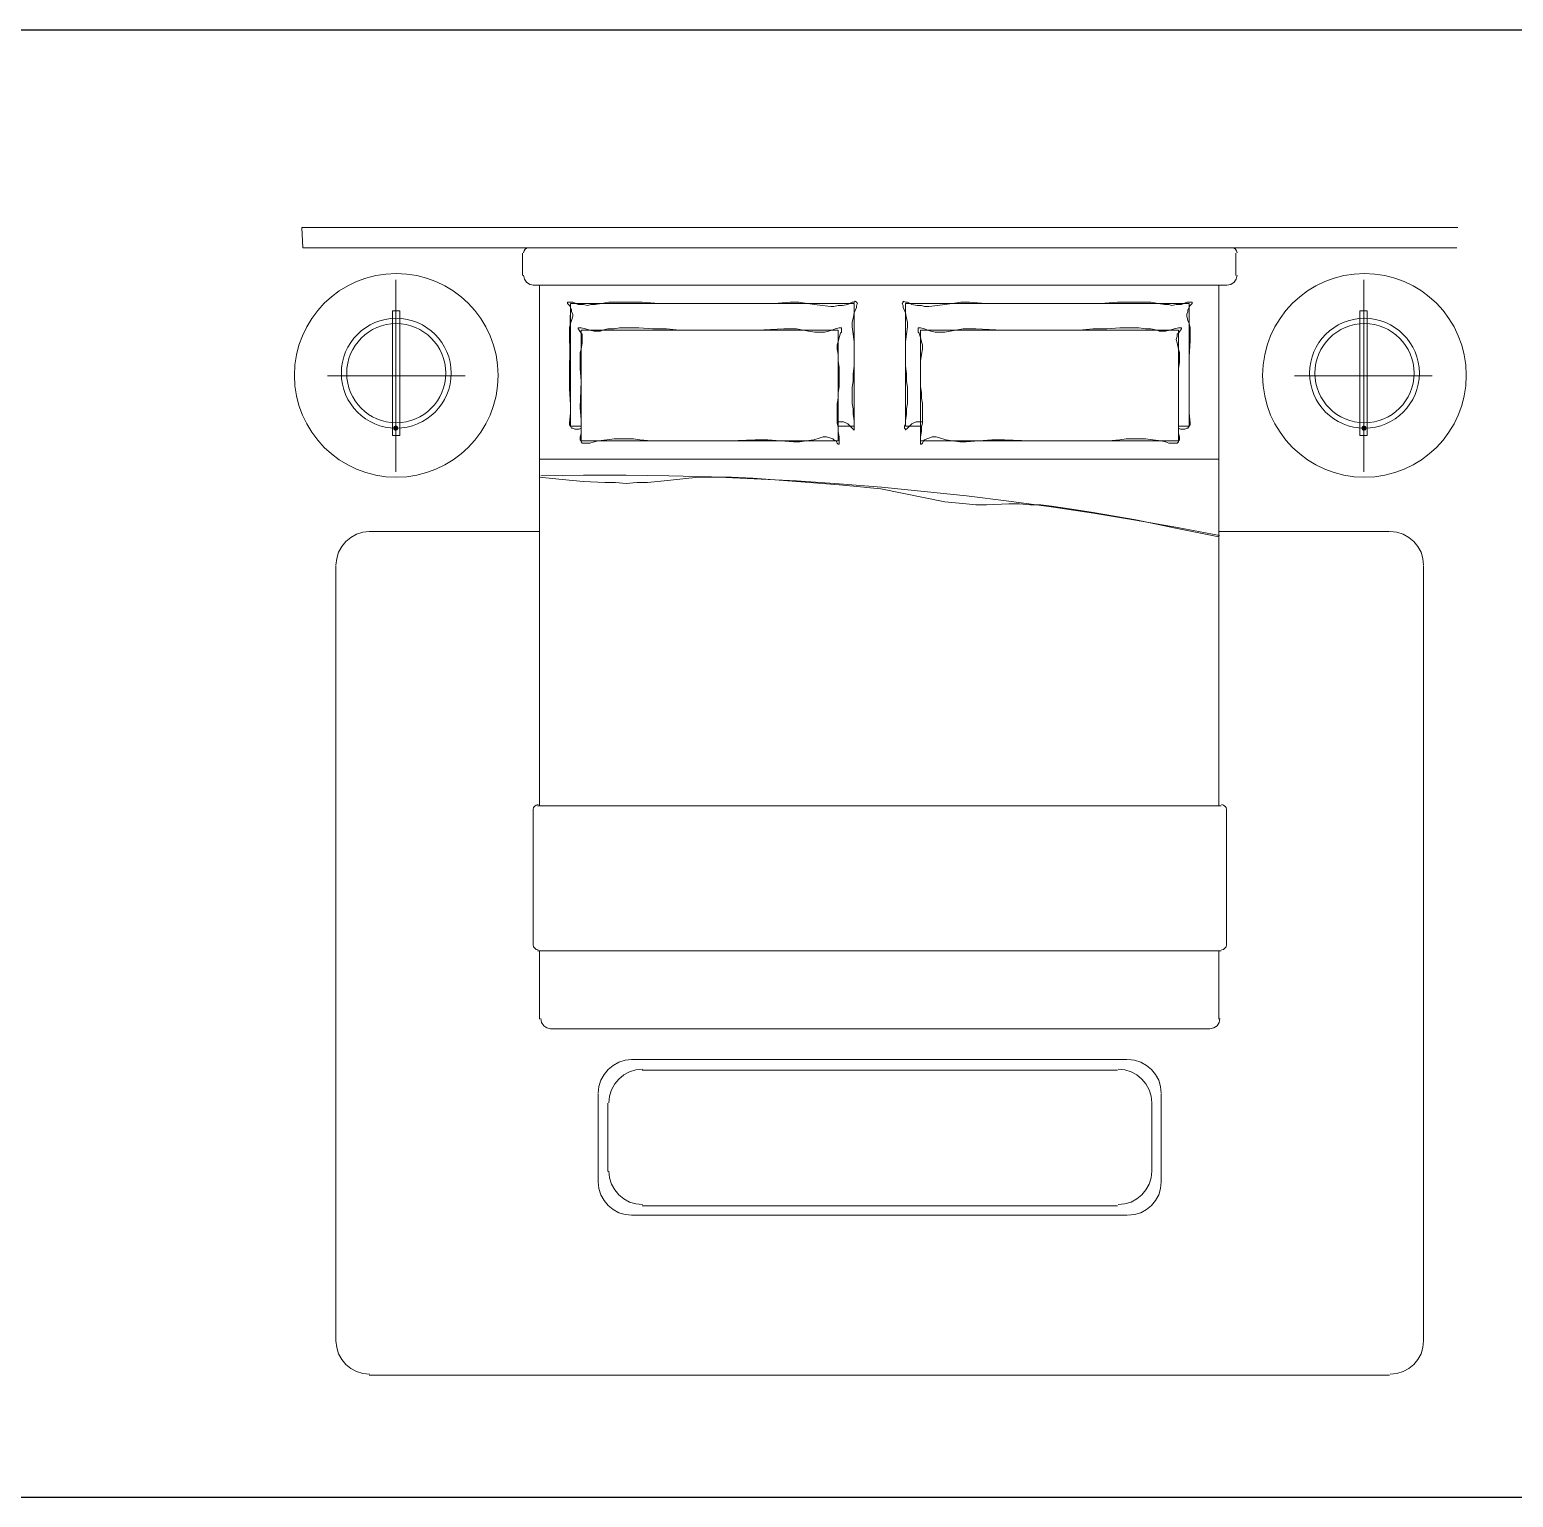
# Model space of a CAD drawing. Extents: x 185064 to 343242, y -369192 to -264966.
# Drawn here: x 278173 to 282567, y -316695 to -312350 of the extents above; entities that cross this region are included whole.
import ezdxf

# ---------------------------------------------------------------- set-up
doc = ezdxf.new("R2010")
doc.units = 0

msp = doc.modelspace()

# ---------------------------------------------------------------- hatches: boundary and pattern name
h = msp.add_hatch(color=3)
h.dxf.hatch_style = 2
h.paths.add_polyline_path([(279256.8, -313537.6), (279251.2, -313535.3), (279248.9, -313529.7), (279251.2, -313524.1), (279256.8, -313521.8), (279262.4, -313524.1), (279264.7, -313529.7), (279262.4, -313535.3)])
h = msp.add_hatch(color=3)
h.dxf.hatch_style = 2
h.paths.add_polyline_path([(282124.1, -313537.6), (282118.6, -313535.3), (282116.3, -313529.7), (282118.6, -313524.1), (282124.1, -313521.8), (282129.7, -313524.1), (282132, -313529.7), (282129.7, -313535.3)])

# ---------------------------------------------------------------- linework, layer by layer
at = {"color": 8}
for p, q in [((185063.7, -312350), (287702.1, -312350)), ((185063.7, -316695.1), (287702.1, -316695.1))]:
    msp.add_line(p, q, dxfattribs=at)
at = {"color": 3, "lineweight": 0}
msp.add_line((278978.9, -312936), (278982, -312996), dxfattribs=at)
for points in [[(282402, -312936), (278978.9, -312936)], [(278982, -312996), (282398.9, -312996)], [(279649.9, -312996), (279644.4, -312997.1), (279639.9, -313000.2), (279636.8, -313004.7), (279635.7, -313010.2)], [(279648.4, -312996), (281732.6, -312996)], [(281748.4, -313010.2), (281747.2, -313004.7), (281744.2, -313000.2), (281739.7, -312997.1), (281734.1, -312996)], [(279632.6, -313078.1), (279632.6, -313011.8)], [(281745.2, -313011.8), (281745.2, -313078.1)], [(279256.8, -313659.2), (279256.8, -313090.7)], [(279635.7, -313076.5), (279638.1, -313088.2), (279644.5, -313097.7), (279654, -313104.2), (279665.7, -313106.5)], [(281718.4, -313106.5), (281730, -313104.2), (281739.6, -313097.7), (281746, -313088.2), (281748.4, -313076.5)], [(282124.1, -313659.2), (282124.1, -313090.7)], [(281716.8, -313106.5), (279664.1, -313106.5)], [(279683.1, -314647.6), (279683.1, -313106.5), (281694.7, -313106.5), (281694.7, -314647.6)], [(280564.1, -313510.7), (280576.8, -313510.7), (280583.1, -313510.7), (280589.4, -313513.9), (280595.7, -313517.1), (280598.9, -313520.2), (280608.4, -313529.7), (280611.5, -313532.9), (280614.7, -313536), (280614.7, -313532.9), (280614.7, -313529.7), (280614.7, -313523.4), (280614.7, -313517.1), (280614.7, -313507.6), (280611.5, -313488.6), (280611.5, -313472.9), (280608.4, -313457.1), (280608.4, -313444.4), (280608.4, -313431.8), (280608.4, -313409.7), (280611.5, -313390.7), (280611.5, -313368.6), (280614.7, -313346.5), (280614.7, -313324.4), (280614.7, -313299.2), (280614.7, -313273.9), (280611.5, -313251.8), (280608.4, -313229.7), (280608.4, -313217.1), (280611.5, -313204.4), (280614.7, -313188.6), (280621, -313172.9), (280621, -313166.5), (280624.1, -313160.2), (280621, -313157.1), (280617.8, -313153.9), (280614.7, -313157.1), (280608.4, -313157.1), (280595.7, -313163.4), (280579.9, -313166.5), (280567.3, -313166.5), (280554.7, -313169.7), (280545.2, -313169.7), (280519.9, -313166.5), (280497.8, -313163.4), (280475.7, -313160.2), (280450.5, -313157.1), (280425.2, -313157.1), (280377.8, -313160.2), (280327.3, -313160.2), (280279.9, -313160.2), (280182, -313160.2), (280134.7, -313160.2), (280087.3, -313160.2), (280036.8, -313160.2), (279986.3, -313157.1), (279935.7, -313157.1), (279910.5, -313157.1), (279888.4, -313157.1), (279866.3, -313160.2), (279847.3, -313163.4), (279834.7, -313163.4), (279825.2, -313166.5), (279812.6, -313163.4), (279796.8, -313163.4), (279781, -313157.1), (279771.5, -313157.1), (279768.4, -313157.1), (279765.2, -313157.1), (279765.2, -313160.2), (279771.5, -313166.5), (279774.7, -313172.9), (279777.8, -313179.2), (279777.8, -313185.5), (279781, -313191.8), (279781, -313198.1), (279777.8, -313210.7), (279774.7, -313220.2), (279771.5, -313232.9), (279771.5, -313245.5), (279771.5, -313270.7), (279774.7, -313318.1), (279774.7, -313416)], [(279774.7, -313160.2), (279771.5, -313362.3), (279771.5, -313412.9), (279774.7, -313460.2), (279774.7, -313485.5), (279771.5, -313513.9), (279771.5, -313520.2), (279774.7, -313523.4), (279777.8, -313529.7), (279781, -313529.7), (279787.3, -313532.9), (279790.5, -313532.9), (279799.9, -313532.9), (279806.3, -313529.7)], [(279806.3, -313523.4), (279774.7, -313523.4), (279774.7, -313160.2), (280614.7, -313160.2), (280614.7, -313523.4), (280567.3, -313523.4)], [(280816.8, -313510.7), (280804.1, -313510.7), (280797.8, -313510.7), (280791.5, -313513.9), (280785.2, -313517.1), (280782, -313520.2), (280772.6, -313529.7), (280769.4, -313532.9), (280766.3, -313532.9), (280766.3, -313536), (280766.3, -313532.9), (280763.1, -313529.7), (280763.1, -313523.4), (280766.3, -313517.1), (280766.3, -313507.6), (280769.4, -313488.6), (280769.4, -313472.9), (280772.6, -313457.1), (280772.6, -313444.4), (280772.6, -313431.8), (280772.6, -313409.7), (280769.4, -313390.7), (280769.4, -313368.6), (280766.3, -313346.5), (280766.3, -313324.4), (280766.3, -313299.2), (280766.3, -313273.9), (280769.4, -313251.8), (280772.6, -313229.7), (280772.6, -313217.1), (280769.4, -313204.4), (280766.3, -313188.6), (280759.9, -313172.9), (280759.9, -313166.5), (280756.8, -313160.2), (280759.9, -313157.1), (280759.9, -313153.9), (280766.3, -313157.1), (280772.6, -313157.1), (280785.2, -313163.4), (280801, -313166.5), (280813.6, -313166.5), (280823.1, -313169.7), (280835.7, -313169.7), (280861, -313166.5), (280883.1, -313163.4), (280905.2, -313160.2), (280930.5, -313157.1), (280955.7, -313157.1), (281003.1, -313160.2), (281053.6, -313160.2), (281101, -313160.2), (281195.7, -313160.2), (281246.3, -313160.2), (281293.6, -313160.2), (281344.1, -313160.2), (281394.7, -313157.1), (281445.2, -313157.1), (281467.3, -313157.1), (281492.6, -313157.1), (281514.7, -313160.2), (281533.6, -313163.4), (281546.3, -313163.4), (281555.7, -313166.5), (281568.4, -313163.4), (281584.1, -313163.4), (281599.9, -313157.1), (281606.3, -313157.1), (281612.6, -313157.1), (281615.7, -313157.1), (281615.7, -313160.2), (281609.4, -313166.5), (281606.3, -313172.9), (281603.1, -313179.2), (281603.1, -313185.5), (281599.9, -313191.8), (281599.9, -313198.1), (281603.1, -313210.7), (281606.3, -313220.2), (281609.4, -313232.9), (281609.4, -313245.5), (281609.4, -313270.7), (281606.3, -313318.1), (281606.3, -313416)], [(281574.7, -313523.4), (281606.3, -313523.4), (281606.3, -313160.2), (280766.3, -313160.2), (280766.3, -313523.4), (280813.6, -313523.4)], [(281606.3, -313160.2), (281606.3, -313362.3), (281606.3, -313412.9), (281606.3, -313460.2), (281606.3, -313485.5), (281609.4, -313513.9), (281609.4, -313520.2), (281606.3, -313523.4), (281603.1, -313529.7), (281599.9, -313529.7), (281593.6, -313532.9), (281587.3, -313532.9), (281581, -313532.9), (281574.7, -313529.7)], [(279806.3, -313469.7), (279806.3, -313390.7), (279803.1, -313352.9), (279803.1, -313333.9), (279803.1, -313315), (279803.1, -313305.5), (279806.3, -313296), (279809.4, -313277.1), (279809.4, -313267.6), (279809.4, -313258.1), (279809.4, -313251.8), (279806.3, -313248.6), (279799.9, -313239.2), (279796.8, -313236), (279796.8, -313232.9), (279799.9, -313232.9), (279806.3, -313232.9), (279818.9, -313236), (279831.5, -313239.2), (279844.1, -313242.3), (279853.6, -313242.3), (279863.1, -313242.3), (279869.4, -313239.2), (279885.2, -313236), (279904.1, -313236), (279919.9, -313232.9), (279938.9, -313232.9), (279976.8, -313232.9), (280017.8, -313236), (280058.9, -313236), (280096.8, -313239.2), (280175.7, -313239.2), (280251.5, -313239.2), (280327.3, -313239.2), (280406.3, -313236), (280425.2, -313236), (280444.1, -313236), (280478.9, -313242.3), (280497.8, -313245.5), (280516.8, -313245.5), (280526.3, -313245.5), (280538.9, -313242.3), (280548.4, -313239.2), (280557.8, -313236), (280570.5, -313232.9), (280573.6, -313232.9), (280576.8, -313232.9), (280576.8, -313236), (280576.8, -313239.2), (280576.8, -313245.5), (280573.6, -313248.6), (280570.5, -313261.3), (280567.3, -313273.9), (280564.1, -313283.4), (280564.1, -313296), (280567.3, -313311.8), (280567.3, -313330.7), (280570.5, -313349.7), (280570.5, -313368.6), (280570.5, -313387.6), (280570.5, -313406.5), (280567.3, -313425.5), (280567.3, -313441.3), (280564.1, -313457.1), (280564.1, -313476), (280564.1, -313491.8), (280564.1, -313504.4), (280564.1, -313513.9), (280567.3, -313526.5), (280567.3, -313539.2), (280570.5, -313555), (280570.5, -313567.6), (280570.5, -313573.9), (280570.5, -313577.1), (280567.3, -313577.1), (280564.1, -313573.9), (280561, -313567.6), (280554.7, -313564.4), (280551.5, -313561.3), (280542, -313558.1), (280532.6, -313555), (280523.1, -313555), (280513.6, -313558.1), (280494.7, -313564.4), (280472.6, -313567.6), (280453.6, -313570.7), (280434.7, -313570.7), (280396.8, -313567.6), (280358.9, -313564.4), (280321, -313564.4), (280245.2, -313567.6), (280166.3, -313567.6), (280090.5, -313567.6), (280049.4, -313567.6), (280030.5, -313567.6), (280014.7, -313567.6), (279979.9, -313564.4), (279961, -313561.3), (279942, -313561.3), (279923.1, -313561.3), (279904.1, -313561.3), (279882, -313564.4), (279856.8, -313567.6), (279844.1, -313570.7), (279831.5, -313573.9), (279822, -313573.9), (279818.9, -313573.9), (279812.6, -313573.9), (279809.4, -313573.9), (279806.3, -313570.7), (279806.3, -313567.6), (279803.1, -313564.4), (279803.1, -313555), (279806.3, -313545.5), (279806.3, -313523.4), (279806.3, -313504.4), (279803.1, -313469.7), (279806.3, -313390.7), (279806.3, -313239.2), (280567.3, -313239.2), (280567.3, -313567.6), (279806.3, -313567.6), (279806.3, -313239.2)], [(281574.7, -313469.7), (281574.7, -313390.7), (281574.7, -313352.9), (281577.8, -313333.9), (281577.8, -313315), (281577.8, -313305.5), (281574.7, -313296), (281571.5, -313277.1), (281568.4, -313267.6), (281571.5, -313258.1), (281571.5, -313251.8), (281574.7, -313248.6), (281581, -313239.2), (281584.1, -313236), (281584.1, -313232.9), (281577.8, -313232.9), (281574.7, -313232.9), (281562, -313236), (281549.4, -313239.2), (281536.8, -313242.3), (281527.3, -313242.3), (281517.8, -313242.3), (281511.5, -313239.2), (281492.6, -313236), (281476.8, -313236), (281457.8, -313232.9), (281442, -313232.9), (281401, -313232.9), (281363.1, -313236), (281322, -313236), (281281, -313239.2), (281205.2, -313239.2), (281129.4, -313239.2), (281053.6, -313239.2), (280974.7, -313236), (280955.7, -313236), (280936.8, -313236), (280898.9, -313242.3), (280883.1, -313245.5), (280864.1, -313245.5), (280854.7, -313245.5), (280842, -313242.3), (280832.6, -313239.2), (280823.1, -313236), (280810.5, -313232.9), (280807.3, -313232.9), (280804.1, -313232.9), (280804.1, -313236), (280804.1, -313239.2), (280804.1, -313245.5), (280807.3, -313248.6), (280810.5, -313261.3), (280813.6, -313273.9), (280816.8, -313283.4), (280816.8, -313296), (280813.6, -313311.8), (280810.5, -313330.7), (280810.5, -313349.7), (280810.5, -313368.6), (280810.5, -313387.6), (280810.5, -313406.5), (280813.6, -313425.5), (280813.6, -313441.3), (280816.8, -313457.1), (280816.8, -313476), (280816.8, -313491.8), (280816.8, -313504.4), (280816.8, -313513.9), (280813.6, -313526.5), (280813.6, -313539.2), (280810.5, -313555), (280810.5, -313567.6), (280810.5, -313573.9), (280810.5, -313577.1), (280813.6, -313577.1), (280816.8, -313573.9), (280819.9, -313567.6), (280823.1, -313564.4), (280829.4, -313561.3), (280838.9, -313558.1), (280845.2, -313555), (280857.8, -313555), (280867.3, -313558.1), (280886.3, -313564.4), (280905.2, -313567.6), (280927.3, -313570.7), (280946.3, -313570.7), (280984.1, -313567.6), (281022, -313564.4), (281059.9, -313564.4), (281135.7, -313567.6), (281214.7, -313567.6), (281290.5, -313567.6), (281328.4, -313567.6), (281347.3, -313567.6), (281366.3, -313567.6), (281401, -313564.4), (281419.9, -313561.3), (281438.9, -313561.3), (281457.8, -313561.3), (281476.8, -313561.3), (281498.9, -313564.4), (281524.1, -313567.6), (281536.8, -313570.7), (281546.3, -313573.9), (281558.9, -313573.9), (281562, -313573.9), (281568.4, -313573.9), (281571.5, -313573.9), (281574.7, -313570.7), (281574.7, -313567.6), (281577.8, -313564.4), (281577.8, -313555), (281574.7, -313545.5), (281574.7, -313523.4), (281574.7, -313504.4), (281574.7, -313469.7), (281574.7, -313390.7), (281574.7, -313239.2), (280810.5, -313239.2), (280810.5, -313567.6), (281574.7, -313567.6), (281574.7, -313239.2)], [(279462, -313375), (279054.7, -313375)], [(281918.9, -313375), (282326.3, -313375)], [(279256.8, -313551.8), (279247.3, -313551.8)], [(282124.1, -313551.8), (282133.6, -313551.8)], [(279683.1, -313621.3), (281694.7, -313621.3)], [(281696.2, -313847.4), (281572, -313823.7), (281447.5, -313801.7), (281322.8, -313781.4), (281197.8, -313762.7), (281072.6, -313745.7), (280947.3, -313730.4), (280821.7, -313716.8), (280695.9, -313704.9), (280570.1, -313694.7), (280444, -313686.1), (280317.9, -313679.3), (280191.7, -313674.1), (280065.4, -313670.7), (279939, -313668.9), (279812.6, -313668.8), (279686.1, -313670.5)], [(279683.1, -313675), (279749.4, -313681.3), (279812.6, -313687.6), (279875.7, -313690.7), (279907.3, -313690.7), (279938.9, -313693.9), (279970.5, -313690.7), (280002, -313690.7), (280062, -313684.4), (280125.2, -313678.1), (280156.8, -313675), (280188.4, -313675), (280219.9, -313675), (280251.5, -313675), (280314.7, -313678.1), (280444.1, -313687.6), (280570.5, -313697.1), (280633.6, -313703.4), (280662, -313706.5), (280693.6, -313709.7), (280756.8, -313722.3), (280819.9, -313735), (280883.1, -313747.6), (280914.7, -313750.7), (280946.3, -313753.9), (280974.7, -313757.1), (281006.3, -313757.1), (281072.6, -313753.9), (281104.1, -313753.9), (281135.7, -313757.1), (281167.3, -313757.1), (281198.9, -313760.2), (281258.9, -313769.7), (281322, -313779.2), (281448.4, -313801.3), (281571.5, -313826.5), (281694.7, -313851.8)], [(279179.4, -313836), (279159.4, -313838), (279140.7, -313843.8), (279123.8, -313853), (279109.1, -313865.1), (279096.9, -313879.9), (279087.8, -313896.8), (279082, -313915.4), (279079.9, -313935.5)], [(279177.8, -313836), (279683.1, -313836)], [(281694.7, -313836), (282199.9, -313836)], [(282301, -313935.5), (282299, -313915.4), (282293.2, -313896.8), (282284, -313879.9), (282271.9, -313865.1), (282257.1, -313853), (282240.2, -313843.8), (282221.6, -313838), (282201.5, -313836)], [(279079.9, -316232.9), (279079.9, -313937.1)], [(282301, -313937.1), (282301, -316232.9)], [(279678.4, -314644.4), (279672.8, -314645.5), (279668.3, -314648.6), (279665.3, -314653.1), (279664.1, -314658.6)], [(279664.1, -315061.3), (279664.1, -314660.2)], [(279676.8, -314647.6), (281701, -314647.6)], [(281716.8, -314658.6), (281715.7, -314653.1), (281712.6, -314648.6), (281708.1, -314645.5), (281702.6, -314644.4)], [(281716.8, -314660.2), (281716.8, -315061.3)], [(279664.1, -315059.7), (279665.3, -315065.2), (279668.3, -315069.7), (279672.8, -315072.8), (279678.4, -315073.9)], [(281702.6, -315073.9), (281708.1, -315072.8), (281712.6, -315069.7), (281715.7, -315065.2), (281716.8, -315059.7)], [(281701, -315077.1), (279676.8, -315077.1)], [(279683.1, -315279.2), (279683.1, -315077.1)], [(281694.7, -315077.1), (281694.7, -315279.2)], [(279686.3, -315277.6), (279688.6, -315289.3), (279695, -315298.8), (279704.6, -315305.2), (279716.3, -315307.6)], [(281667.8, -315307.6), (281679.5, -315305.2), (281689, -315298.8), (281695.5, -315289.3), (281697.8, -315277.6)], [(281666.3, -315307.6), (279714.7, -315307.6)], [(279956.3, -315399.2), (279936.2, -315401.2), (279917.5, -315407), (279900.6, -315416.2), (279885.9, -315428.3), (279873.8, -315443), (279864.6, -315459.9), (279858.8, -315478.6), (279856.8, -315498.6)], [(281423.1, -315399.2), (279954.7, -315399.2)], [(281524.1, -315498.6), (281522.1, -315478.6), (281516.3, -315459.9), (281507.2, -315443), (281495, -315428.3), (281480.3, -315416.2), (281463.4, -315407), (281444.7, -315401.2), (281424.7, -315399.2)], [(279987.8, -315427.6), (279967.8, -315429.6), (279949.1, -315435.4), (279932.2, -315444.6), (279917.5, -315456.7), (279905.3, -315471.4), (279896.2, -315488.3), (279890.4, -315507), (279888.4, -315527.1)], [(281394.7, -315430.7), (279986.3, -315430.7)], [(281495.7, -315527.1), (281493.7, -315507), (281487.9, -315488.3), (281478.7, -315471.4), (281466.6, -315456.7), (281451.9, -315444.6), (281435, -315435.4), (281416.3, -315429.6), (281396.3, -315427.6)], [(279856.8, -315500.2), (279856.8, -315762.3)], [(281524.1, -315762.3), (281524.1, -315500.2)], [(279885.2, -315528.6), (279885.2, -315730.7)], [(281495.7, -315730.7), (281495.7, -315528.6)], [(279888.4, -315729.2), (279890.4, -315749.2), (279896.2, -315767.9), (279905.3, -315784.8), (279917.5, -315799.5), (279932.2, -315811.7), (279949.1, -315820.8), (279967.8, -315826.6), (279987.8, -315828.6)], [(281396.3, -315828.6), (281416.3, -315826.6), (281435, -315820.8), (281451.9, -315811.7), (281466.6, -315799.5), (281478.7, -315784.8), (281487.9, -315767.9), (281493.7, -315749.2), (281495.7, -315729.2)], [(279856.8, -315760.7), (279858.8, -315780.8), (279864.6, -315799.5), (279873.8, -315816.4), (279885.9, -315831.1), (279900.6, -315843.2), (279917.5, -315852.4), (279936.2, -315858.2), (279956.3, -315860.2)], [(281424.7, -315860.2), (281444.7, -315858.2), (281463.4, -315852.4), (281480.3, -315843.2), (281495, -315831.1), (281507.2, -315816.4), (281516.3, -315799.5), (281522.1, -315780.8), (281524.1, -315760.7)], [(279954.7, -315860.2), (281423.1, -315860.2)], [(279986.3, -315831.8), (281394.7, -315831.8)], [(279079.9, -316231.3), (279082, -316251.3), (279087.8, -316270), (279096.9, -316286.9), (279109.1, -316301.6), (279123.8, -316313.8), (279140.7, -316322.9), (279159.4, -316328.7), (279179.4, -316330.7)], [(282201.5, -316330.7), (282221.6, -316328.7), (282240.2, -316322.9), (282257.1, -316313.8), (282271.9, -316301.6), (282284, -316286.9), (282293.2, -316270), (282299, -316251.3), (282301, -316231.3)], [(282199.9, -316333.9), (279177.8, -316333.9)]]:
    msp.add_lwpolyline(points, dxfattribs=at)
for points in [[(279247.3, -313182.3), (279247.3, -313551.8), (279269.4, -313551.8), (279269.4, -313182.3)], [(282133.6, -313182.3), (282133.6, -313551.8), (282111.5, -313551.8), (282111.5, -313182.3)]]:
    msp.add_lwpolyline(points, close=True, dxfattribs=at)
for centre, radius in [((279258.4, -313373.4), 301.6), ((282125.7, -313373.4), 301.6), ((279258.4, -313367.1), 162.6), ((279258.4, -313367.1), 146.8), ((282125.7, -313367.1), 162.6), ((282125.7, -313367.1), 146.8)]:
    msp.add_circle(centre, radius, dxfattribs=at)

doc.saveas('drawing.dxf')
